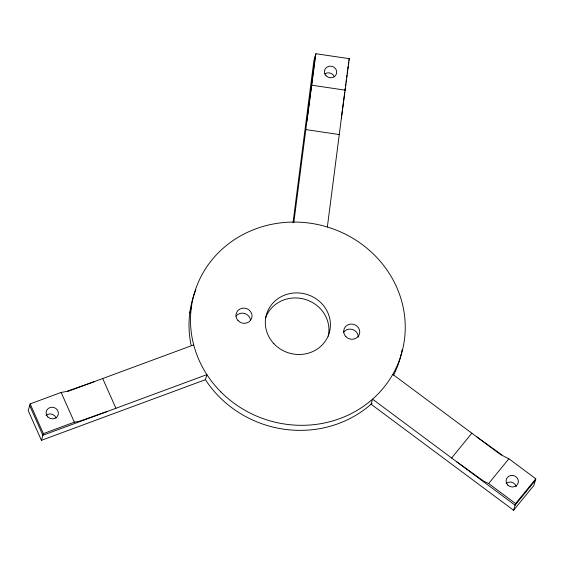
<?xml version="1.0" encoding="UTF-8"?>
<svg xmlns="http://www.w3.org/2000/svg" width="564" height="564" viewBox="0 0 564 564"><rect width="100%" height="100%" fill="white"/><g stroke="black" fill="none" stroke-linecap="round" stroke-linejoin="round"><path stroke-width="0.85" d="M293.012 222.759L313.922 60.426L315.882 53.728L349.313 58.684L344.442 95.379A18.041 0.924 -81.6 0 0 344.125 97.523L341.305 118.736M306.95 120.992L310.693 92.567A18.041 0.924 -81.6 0 1 311.011 90.423L315.882 53.728M315.403 55.371L293.837 222.385M327.353 227.017L344.667 92.63M344.893 90.889L345.231 88.266M345.457 86.518L345.795 83.902M346.014 82.154L346.352 79.531M346.578 77.79L346.916 75.167M347.142 73.419L347.48 70.803M347.706 69.055L348.044 66.439M348.27 64.691L348.601 62.068M94.251 381.659L66.961 391.275A18.041 4.949 -23.9 0 1 65.17 391.712L61.138 392.438L30.16 403.894L28.2 410.592L41.405 440.329L205.43 379.685A107.9 101.069 16.3 0 0 372.085 403.302M41.405 440.329L43.357 433.631L30.16 403.894M189.793 312.957L191.267 307.902M205.43 379.685L206.903 374.63L42.878 435.274L29.68 405.537M348.827 60.327L349.313 58.684M535.321 480.429L515.094 505.217L372.543 399.164L371.063 404.219L513.614 510.272L515.574 503.574L535.8 478.787L508.876 458.758L504.9 456.847A18.041 5.873 39.2 0 1 503.208 455.888L476.89 436.959M535.8 478.787L533.84 485.484L513.614 510.272M451.623 457.996L471.849 433.208M456.664 461.747L482.981 480.676A18.041 5.873 39.2 0 0 484.673 481.635L488.65 483.545L508.876 458.758M67.426 391.578L193.706 344.893M43.357 433.631L74.335 422.175L78.368 421.456A18.041 4.949 -23.9 0 0 80.166 421.012L107.449 411.403M311.829 85.213L345.253 90.162M305.843 129.593L339.267 134.542M392.77 374.376L501.466 455.247M488.65 483.545L515.574 503.574M102.711 378.536L115.916 408.273M61.138 392.438L74.335 422.175M45.952 415.435A6.204 5.809 16.3 0 1 56.16 418.128M402.195 349.602A107.9 101.069 16.3 0 1 393.587 375.152M191.097 345.161A107.9 101.069 16.3 0 1 195.877 289.642M506.091 483.426A6.204 5.809 16.3 0 1 516.257 486.647M324.801 73.919A6.204 5.809 16.3 0 1 334.396 76.803M265.327 318.505A32.712 30.639 16.3 0 1 304.673 299.251A32.712 30.639 16.3 0 1 328.22 336.25M235.886 316.263A8.086 7.572 16.3 0 1 244.663 313.506A8.086 7.572 16.3 0 1 250.564 320.563M343.596 332.217A8.086 7.572 16.3 0 1 352.733 329.573A8.086 7.572 16.3 0 1 358.288 337.223M220.884 391.931A107.9 101.069 16.3 0 0 401.194 354.791A107.9 101.069 16.3 0 0 271.524 224.352A107.9 101.069 16.3 0 0 220.884 391.931M47.806 416.944A6.204 5.809 16.3 0 0 58.184 414.843A6.204 5.809 16.3 0 0 50.753 407.321A6.204 5.809 16.3 0 0 47.806 416.944M507.84 485.125A6.204 5.809 16.3 0 0 518.182 482.904A6.204 5.809 16.3 0 0 510.66 475.466A6.204 5.809 16.3 0 0 507.84 485.125M326.027 75.745A6.204 5.809 16.3 0 0 336.461 73.891A6.204 5.809 16.3 0 0 329.221 66.2A6.204 5.809 16.3 0 0 326.027 75.745M273.907 343.73A32.712 30.639 16.3 0 0 328.925 333.937A32.712 30.639 16.3 0 0 290.77 293.407A32.712 30.639 16.3 0 0 273.907 343.73M238.086 320.669A8.086 7.572 16.3 0 0 251.685 318.244A8.086 7.572 16.3 0 0 242.259 308.233A8.086 7.572 16.3 0 0 238.086 320.669M345.802 336.623A8.086 7.572 16.3 0 0 359.402 334.198A8.086 7.572 16.3 0 0 349.969 324.187A8.086 7.572 16.3 0 0 345.802 336.623"/></g></svg>
